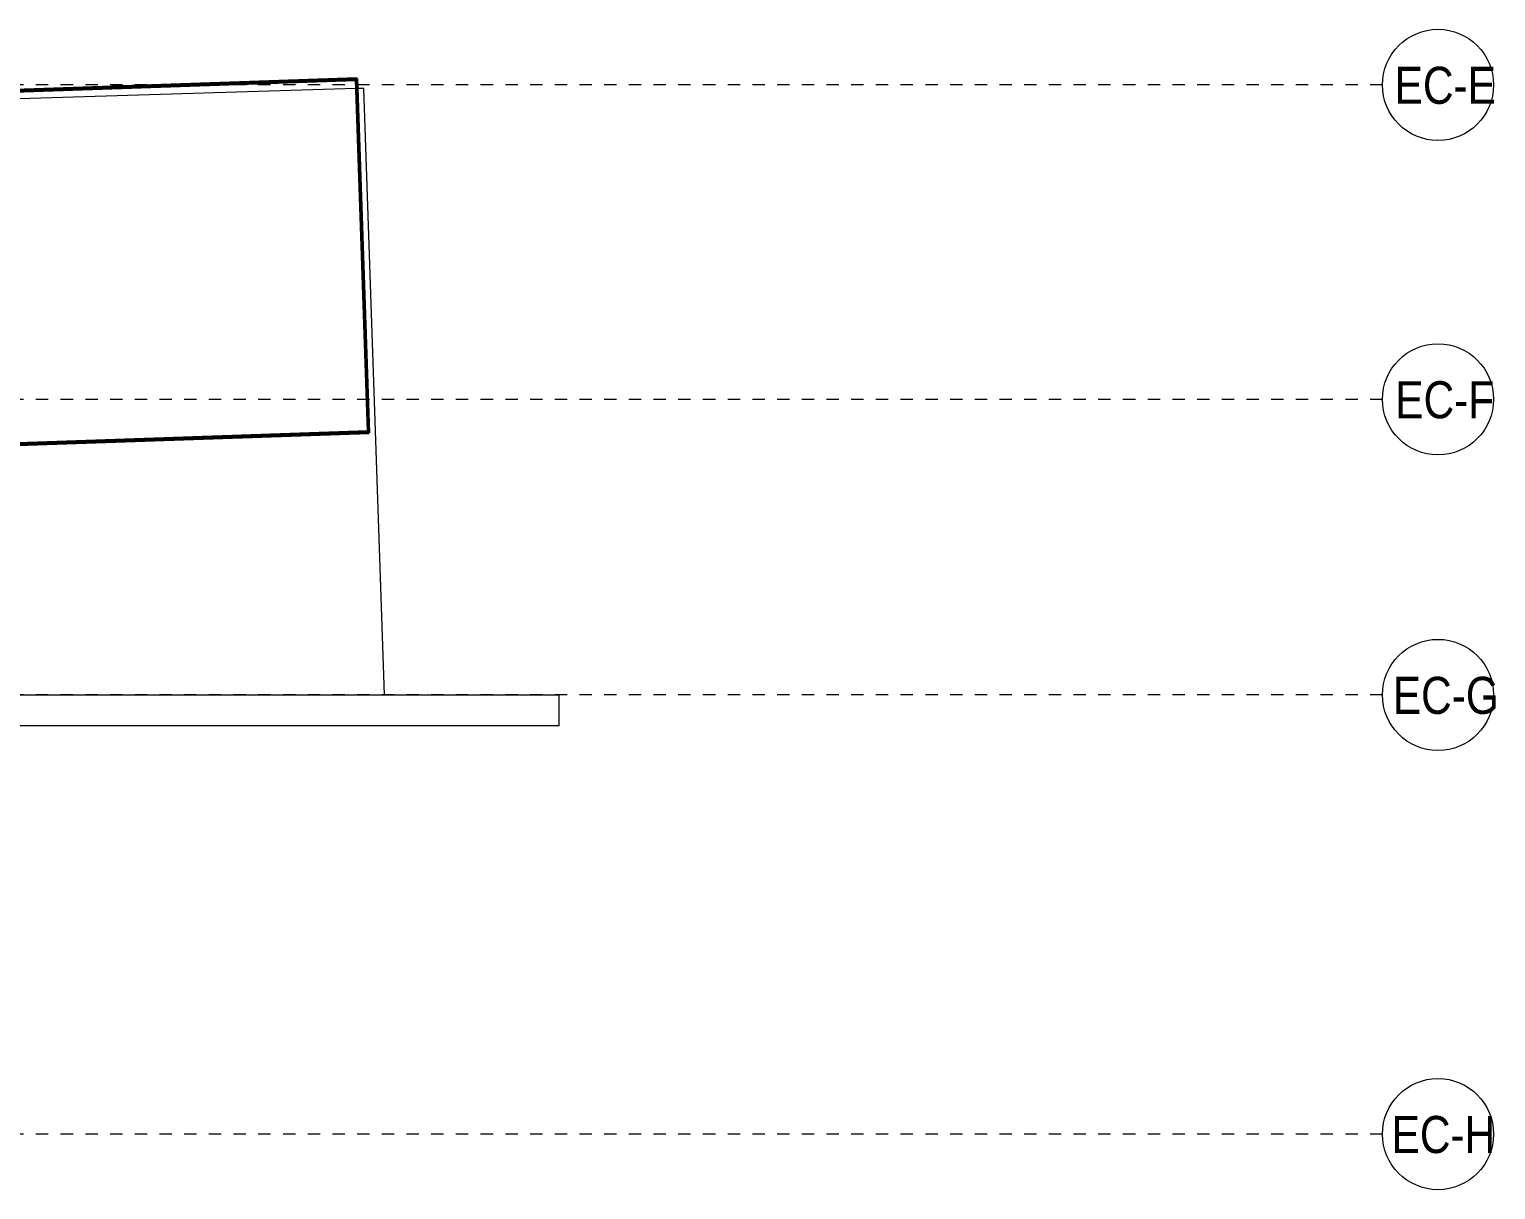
# Model space of a CAD drawing. Header units: metres. Extents: x -43 to 80, y -185 to 8.
# Drawn here: x 11.28 to 23.16, y -146.79 to -137.39 of the extents above; entities that cross this region are included whole.
import ezdxf

# ---------------------------------------------------------------- set-up
doc = ezdxf.new("R2010")
doc.units = ezdxf.units.M
doc.linetypes.add('Grid Line', pattern=[0.022225, 0.0127, -0.003175, 0.003175, -0.003175])
for name, color, linetype, lineweight in [('A-FLOR', 7, 'Continuous', 9), ('A-WALL', 7, 'Continuous', 9), ('I-WALL', 7, 'Continuous', 9), ('S-GRID', 7, 'Continuous', 9), ('S-GRID-IDEN', 7, 'Continuous', 9)]:
    doc.layers.add(name, color=color, linetype=linetype, lineweight=lineweight)
doc.styles.add('Saira Condensed', font='SairaCondensed-Regular.ttf', dxfattribs={"height": 0.3})

# ---------------------------------------------------------------- blocks, each defined once
blk = doc.blocks.new('Grid - 3mm-1144979-N01 - ESTANQUE CABECERA')
at = {"layer": 'S-GRID-IDEN', "color": 253, "true_color": 0xaaaaaa}
blk.add_circle((0, 0), 0.003, dxfattribs=at)

msp = doc.modelspace()

# ---------------------------------------------------------------- linework, layer by layer
at = {"layer": 'A-FLOR'}
for p, q in [((13.9307, -137.87), (10.9398, -137.9612)), ((13.9931, -137.8681), (13.9405, -137.8697)), ((14.1609, -142.779), (13.9931, -137.8681))]:
    msp.add_line(p, q, dxfattribs=at)
at = {"layer": 'A-WALL'}
for p, q in [((8.6783, -142.779), (15.5736, -142.779)), ((15.5736, -143.029), (15.5736, -142.779)), ((15.5736, -143.029), (8.6793, -143.029))]:
    msp.add_line(p, q, dxfattribs=at)
at = {"layer": 'I-WALL', "lineweight": 35}
for p, q in [((13.9377, -137.7878), (10.9532, -137.8898)), ((10.9536, -137.8998), (13.928, -137.7981)), ((13.928, -137.7981), (14.0254, -140.6466)), ((14.0357, -140.6563), (13.9377, -137.7878)), ((14.0254, -140.6466), (11.033, -140.7489)), ((11.0333, -140.7589), (14.0357, -140.6563))]:
    msp.add_line(p, q, dxfattribs=at)
at = {"layer": 'S-GRID', "color": 254, "linetype": 'Grid Line', "true_color": 0xd4d4d4}
for p, q in [((22.2384, -137.8395), (-41.657, -137.8395)), ((22.2384, -140.3858), (-41.657, -140.3858)), ((22.2384, -142.779), (-41.657, -142.779)), ((22.2384, -146.335), (-41.657, -146.335))]:
    msp.add_line(p, q, dxfattribs=at)

# ---------------------------------------------------------------- block references
at = {"layer": 'S-GRID-IDEN', "color": 253, "true_color": 0xaaaaaa, "xscale": 149.9999999999999, "yscale": 149.9999999999999, "zscale": 149.9999999999999}
for p, rotation in [((22.6884, -137.8395), 90.00000000000001), ((22.6884, -140.3858), 90.00000000000001), ((22.6884, -142.779), 90.00000000000001), ((22.6884, -146.335), 90)]:
    msp.add_blockref('Grid - 3mm-1144979-N01 - ESTANQUE CABECERA', p, dxfattribs=dict(at, rotation=rotation))

# ---------------------------------------------------------------- texts
at = {"layer": 'S-GRID-IDEN', "color": 253, "true_color": 0xaaaaaa, "char_height": 0.3, "attachment_point": 1, "style": 'Saira Condensed'}
for s, insert, width in [('EC-E', (22.3372, -137.6927), 0.841772), ('EC-F', (22.3425, -140.2389), 0.829747), ('EC-G', (22.3222, -142.6322), 0.877848), ('EC-H', (22.3125, -146.1882), 0.901898)]:
    msp.add_mtext(s, dxfattribs=dict(at, insert=insert, width=width))

doc.saveas('drawing.dxf')
